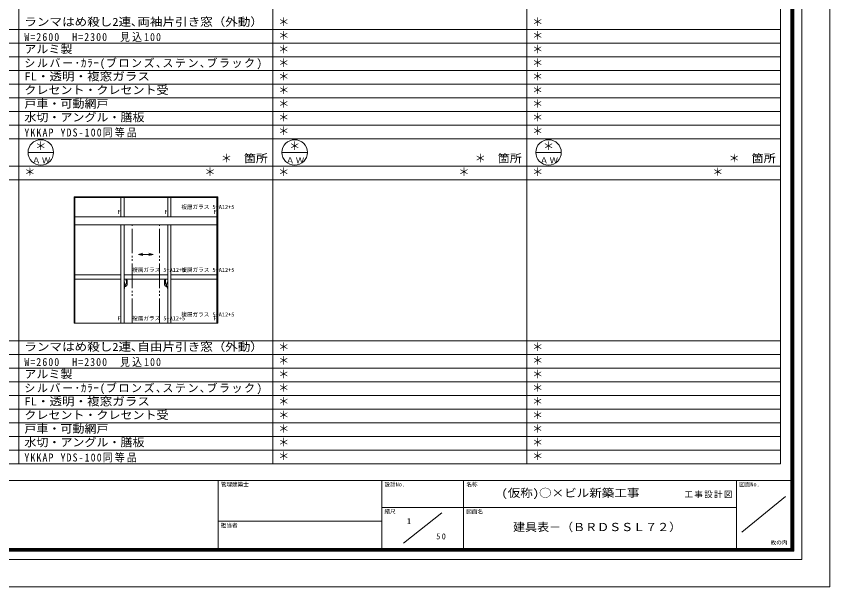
# Model space of a CAD drawing. Units: millimetres, scale not verified. Extents: x -14850 to 14850, y -10500 to 10500.
# Drawn here: x -49 to 14850, y -10500 to -47 of the extents above; entities that cross this region are included whole.
import ezdxf
from ezdxf.enums import TextEntityAlignment as Align

# ---------------------------------------------------------------- set-up
doc = ezdxf.new("R2010")
doc.units = ezdxf.units.MM
doc.header["$LTSCALE"] = 50
doc.linetypes.add('DOUBLE_CHAIN2', pattern=[12.8, 9, -1, 0.6, -0.6, 0.6, -1])
doc.layers.add('0-0_0', color=7, linetype='Continuous')
for name, color, linetype, lineweight in [('0-1_USER1', 7, 'Continuous', 9), ('0-2_YKK_ZWAK', 4, 'Continuous', 9), ('0-3_YKK_11', 3, 'Continuous', 9)]:
    doc.layers.add(name, color=color, linetype=linetype, lineweight=lineweight)
doc.styles.add('ＭＳ ゴシック', font='')
doc.styles.get('ＭＳ ゴシック').set_extended_font_data('MS Gothic')

msp = doc.modelspace()

# ---------------------------------------------------------------- linework, layer by layer
at = {"layer": '0-1_USER1'}
for p, q in [((14850, -10500), (14850, 10500)), ((14340.79, -9999.25), (14340.79, 9987.41)), ((14190.23, -9849.81), (14190.23, 9837.97)), ((14140.04, -9799.06), (14140.04, 9787.22)), ((14152.45, -9812.03), (14152.45, 9799.62)), ((14165.42, -9825), (14165.42, 9812.59)), ((14177.82, -9837.41), (14177.82, 9825.57)), ((0.04, -8247.06), (0.04, 9617.94)), ((4650.04, -8247.06), (4650.04, 9617.94)), ((9300.04, -8247.06), (9300.04, 9617.94)), ((13950.04, -8247.06), (13950.04, 9617.94)), ((-13949.96, -292.06), (13950.04, -292.06)), ((-13949.96, -542.06), (13950.04, -542.06)), ((-13949.96, -792.06), (13950.04, -792.06)), ((-13949.96, -1042.06), (13950.04, -1042.06)), ((-13949.96, -1292.06), (13950.04, -1292.06)), ((-9299.96, -1542.06), (13950.04, -1542.06)), ((-9299.96, -1792.06), (13950.04, -1792.06)), ((-13949.96, -2042.06), (13950.04, -2042.06)), ((-13949.96, -2292.06), (13950.04, -2292.06)), ((166.71, -2542.06), (633.37, -2542.06)), ((4816.71, -2542.06), (5283.37, -2542.06)), ((9466.71, -2542.06), (9933.37, -2542.06)), ((-13949.96, -2792.06), (13950.04, -2792.06)), ((-13949.96, -3042.06), (13950.04, -3042.06)), ((-13949.96, -5997.06), (13950.04, -5997.06)), ((-13949.96, -6247.06), (13950.04, -6247.06)), ((-13949.96, -6497.06), (13950.04, -6497.06)), ((-13949.96, -6747.06), (13950.04, -6747.06)), ((-13949.96, -6997.06), (13950.04, -6997.06)), ((-13949.96, -7247.06), (13950.04, -7247.06)), ((-9299.96, -7497.06), (13950.04, -7497.06)), ((-9299.96, -7747.06), (13950.04, -7747.06)), ((-13949.96, -7997.06), (13950.04, -7997.06)), ((-13949.96, -8247.06), (13950.04, -8247.06)), ((-14190.23, -8550.56), (14190.23, -8550.56)), ((3646.81, -8550.56), (3646.81, -9849.81)), ((6644.55, -8550.56), (6644.55, -9849.81)), ((8143.42, -8550.56), (8143.42, -9849.81)), ((13140.79, -8550.56), (13140.79, -9849.81)), ((14040.23, -8848.87), (13240.61, -9498.5)), ((6644.55, -9049.62), (13140.79, -9049.62)), ((7744.18, -9148.87), (7043.8, -9699.25)), ((6644.55, -9299.44), (3646.81, -9299.44)), ((14165.42, -9825), (-14164.85, -9825)), ((14152.45, -9812.03), (-14152.44, -9812.03)), ((14140.04, -9799.06), (-14140.04, -9799.06)), ((14190.23, -9849.81), (-14190.23, -9849.81)), ((14177.82, -9837.41), (-14177.82, -9837.41)), ((14340.79, -9999.25), (-14340.23, -9999.25)), ((-14850, -10500), (14850, -10500))]:
    msp.add_line(p, q, dxfattribs=at)
for centre in [(400.04, -2542.06), (5050.04, -2542.06), (9700.04, -2542.06)]:
    msp.add_circle(centre, 233.33, dxfattribs=at)
at = {"layer": '0-2_YKK_ZWAK'}
for p, q in [((3640.04, -3354.56), (1010.04, -3354.56)), ((1010.04, -3354.56), (1010.04, -5669.56)), ((3625.04, -3369.56), (1025.04, -3369.56)), ((1865.04, -3369.56), (1025.04, -3369.56)), ((1025.04, -3369.56), (1025.04, -3719.56)), ((1865.04, -3719.56), (1865.04, -3369.56)), ((1865.04, -3369.56), (1865.04, -3719.56)), ((1925.04, -3369.56), (1865.04, -3369.56)), ((2725.04, -3369.56), (1925.04, -3369.56)), ((1925.04, -3719.56), (1925.04, -3369.56)), ((1925.04, -3369.56), (1925.04, -3719.56)), ((2725.04, -3719.56), (2725.04, -3369.56)), ((2725.04, -3369.56), (2725.04, -3719.56)), ((2785.04, -3369.56), (2725.04, -3369.56)), ((3625.04, -3369.56), (2785.04, -3369.56)), ((2785.04, -3719.56), (2785.04, -3369.56)), ((2785.04, -3369.56), (2785.04, -3719.56)), ((3625.04, -3719.56), (3625.04, -3369.56)), ((3625.04, -3719.56), (3625.04, -3369.56)), ((3640.04, -5669.56), (3640.04, -3354.56)), ((1025.04, -3719.56), (1865.04, -3719.56)), ((1865.04, -3719.56), (1925.04, -3719.56)), ((1925.04, -3719.56), (2725.04, -3719.56)), ((2725.04, -3719.56), (2785.04, -3719.56)), ((2785.04, -3719.56), (3625.04, -3719.56)), ((3625.04, -3869.56), (3625.04, -3719.56)), ((1025.04, -3869.56), (1865.04, -3869.56)), ((1865.04, -5669.56), (1865.04, -3869.56)), ((2725.04, -3869.56), (1925.04, -3869.56)), ((1925.04, -5669.56), (1925.04, -3869.56)), ((2725.04, -5669.56), (2725.04, -3869.56)), ((2785.04, -5669.56), (2785.04, -3869.56)), ((3625.04, -3869.56), (2785.04, -3869.56)), ((3625.04, -5669.56), (3625.04, -3869.56)), ((3625.04, -5669.56), (3625.04, -3869.56)), ((2191.71, -4409.56), (2268.98, -4388.86)), ((2458.37, -4409.56), (2191.71, -4409.56)), ((2191.71, -4409.56), (2268.98, -4430.27)), ((2458.37, -4409.56), (2381.1, -4388.86)), ((2458.37, -4409.56), (2381.1, -4430.27)), ((1025.04, -4782.56), (1865.04, -4782.56)), ((1025.04, -4862.56), (1865.04, -4862.56)), ((1925.04, -4782.56), (2725.04, -4782.56)), ((1925.04, -4862.56), (2725.04, -4862.56)), ((3625.04, -4782.56), (2785.04, -4782.56)), ((3625.04, -4862.56), (2785.04, -4862.56)), ((1010.04, -5669.56), (3640.04, -5669.56)), ((1025.04, -5669.56), (3625.04, -5669.56)), ((1865.04, -5669.56), (1025.04, -5669.56)), ((1925.04, -5669.56), (2725.04, -5669.56)), ((2785.04, -5669.56), (3625.04, -5669.56))]:
    msp.add_line(p, q, dxfattribs=at)
at = {"layer": '0-2_YKK_ZWAK', "linetype": 'DOUBLE_CHAIN2'}
for p, q in [((2075.04, -5669.56), (2075.04, -3869.56)), ((2575.04, -5669.56), (2575.04, -3869.56))]:
    msp.add_line(p, q, dxfattribs=at)
at = {"layer": '0-2_YKK_ZWAK'}
for points in [[(1025.04, -3369.56), (1025.04, -3719.56), (1025.04, -3869.56)], [(3625.04, -3719.56), (1025.04, -3719.56), (3625.04, -3719.56)], [(3625.04, -3869.56), (1025.04, -3869.56), (3625.04, -3869.56)], [(1025.04, -3869.56), (1025.04, -5669.56), (1025.04, -3869.56)]]:
    msp.add_lwpolyline(points, dxfattribs=at)
at = {"layer": '0-3_YKK_11'}
for p, q in [((1925.04, -4914.56), (1925.04, -5034.56)), ((1925.04, -4914.56), (1931.04, -4914.56)), ((1935.54, -4932.06), (1931.04, -4914.56)), ((1978.54, -4864.56), (1960.7, -4866.97)), ((2671.54, -4864.56), (2689.38, -4866.97)), ((2714.54, -4932.06), (2719.04, -4914.56)), ((2725.04, -4914.56), (2719.04, -4914.56)), ((2725.04, -4914.56), (2725.04, -5034.56)), ((1925.04, -5034.56), (1931.04, -5034.56)), ((1935.54, -5017.06), (1931.04, -5034.56)), ((1935.54, -4932.06), (1937.54, -4949.56)), ((1935.54, -5017.06), (1937.54, -4999.56)), ((1945.54, -4951.56), (1937.54, -4949.56)), ((1945.54, -4997.56), (1937.54, -4999.56)), ((1945.54, -4951.56), (1945.54, -4999.56)), ((1945.54, -4958.56), (1966.54, -4958.56)), ((1945.54, -4987.56), (1978.54, -4983.56)), ((1947.54, -4999.56), (1945.54, -4999.56)), ((1946.54, -4999.56), (1947.54, -4999.56)), ((1948.54, -4958.56), (1948.54, -4987.2)), ((1957.54, -4986.11), (1957.54, -4989.56)), ((2704.54, -4987.56), (2671.54, -4983.56)), ((2704.54, -4958.56), (2683.54, -4958.56)), ((2692.54, -4986.11), (2692.54, -4989.56)), ((2701.54, -4958.56), (2701.54, -4987.2)), ((2702.54, -4999.56), (2704.54, -4999.56)), ((2703.54, -4999.56), (2702.54, -4999.56)), ((2704.54, -4951.56), (2712.54, -4949.56)), ((2704.54, -4951.56), (2704.54, -4999.56)), ((2704.54, -4997.56), (2712.54, -4999.56)), ((2714.54, -4932.06), (2712.54, -4949.56)), ((2714.54, -5017.06), (2712.54, -4999.56)), ((2714.54, -5017.06), (2719.04, -5034.56)), ((2725.04, -5034.56), (2719.04, -5034.56))]:
    msp.add_line(p, q, dxfattribs=at)
for centre, radius, start, end in [((1702.94, -4929.38), 265.21, 353.68326, 13.61098), ((1538.01, -4924.06), 444.53, 352.30794, 7.69205), ((3112.07, -4924.06), 444.53, 172.30794, 187.69205), ((2947.14, -4929.38), 265.21, 166.38901, 186.31673), ((1947.54, -4989.56), 10, 270, 0), ((2702.54, -4989.56), 10, 180, 270)]:
    msp.add_arc(centre, radius, start, end, dxfattribs=at)

# ---------------------------------------------------------------- texts
at = {"layer": '0-0_0', "style": 'ＭＳ ゴシック'}
for s, width, p in [('ランマはめ殺し2連､両袖片引き窓（外動）', 1.15, (100.04, -267.06)), ('アルミ製', 1.1, (100.04, -767.06)), ('FL・透明・複窓ガラス', 1.15, (100.04, -1267.06)), ('クレセント・クレセント受', 1.1, (100.04, -1517.06)), ('戸車・可動網戸', 1.1, (100.04, -1767.06)), ('水切・アングル・膳板', 1.1, (100.04, -2017.06)), ('ランマはめ殺し2連､自由片引き窓（外動）', 1.15, (100.04, -6222.06)), ('アルミ製', 1.1, (100.04, -6722.06)), ('FL・透明・複窓ガラス', 1.15, (100.04, -7222.06)), ('クレセント・クレセント受', 1.1, (100.04, -7472.06)), ('戸車・可動網戸', 1.1, (100.04, -7722.06)), ('水切・アングル・膳板', 1.1, (100.04, -7972.06))]:
    msp.add_text(s, height=146.6, dxfattribs=dict(at, width=width)).set_placement(p, align=Align.BOTTOM_LEFT)
for p in [(4750.04, -267.06), (9400.04, -267.06), (4750.04, -517.06), (9400.04, -517.06), (4750.04, -767.06), (9400.04, -767.06), (4750.04, -1017.06), (9400.04, -1017.06), (4750.04, -1267.06), (9400.04, -1267.06), (4750.04, -1517.06), (9400.04, -1517.06), (4750.04, -1767.06), (9400.04, -1767.06), (4750.04, -2017.06), (9400.04, -2017.06), (4750.04, -2267.06), (9400.04, -2267.06), (300.04, -2542.06), (300.04, -2542.06), (4950.04, -2542.06), (9600.04, -2542.06), (3700.04, -2767.06), (8350.04, -2767.06), (13000.04, -2767.06), (100.04, -3017.06), (3400.04, -3017.06), (4750.04, -3017.06), (8050.04, -3017.06), (9400.04, -3017.06), (12700.04, -3017.06), (4750.04, -6222.06), (9400.04, -6222.06), (4750.04, -6472.06), (9400.04, -6472.06), (4750.04, -6722.06), (9400.04, -6722.06), (4750.04, -6972.06), (9400.04, -6972.06), (4750.04, -7222.06), (9400.04, -7222.06), (4750.04, -7472.06), (9400.04, -7472.06), (4750.04, -7722.06), (9400.04, -7722.06), (4750.04, -7972.06), (9400.04, -7972.06), (4750.04, -8222.06), (9400.04, -8222.06)]:
    msp.add_text('＊', height=146.6, dxfattribs=at).set_placement(p, align=Align.BOTTOM_LEFT)
at = {"layer": '0-0_0', "char_height": 146.6, "attachment_point": 7, "style": 'ＭＳ ゴシック'}
for s, insert in [('\\T1.22;\\W0.9;W=2600\u3000H=2300\u3000見込100', (100.04, -517.06)), ('\\T1.15;シルバー･ｶﾗｰ(ブロンズ､ステン､ブラック)', (100.04, -1017.06)), ('\\T1.23;\\W0.9;YKKAP\\~YDS-100同等品', (100.04, -2267.06)), ('\\T1.22;\\W0.9;W=2600\u3000H=2300\u3000見込100', (100.04, -6472.06)), ('\\T1.15;シルバー･ｶﾗｰ(ブロンズ､ステン､ブラック)', (100.04, -6972.06)), ('\\T1.23;\\W0.9;YKKAP\\~YDS-100同等品', (100.04, -8222.06))]:
    msp.add_mtext(s, dxfattribs=dict(at, insert=insert))
at = {"layer": '0-1_USER1', "style": 'ＭＳ ゴシック'}
for s, width, p in [('箇所', 1.1, (4120.04, -2767.06)), ('箇所', 1.1, (8770.04, -2767.06)), ('箇所', 1.1, (13420.04, -2767.06)), ('(仮称)○×ビル新築工事', 1.15, (8836.76, -8899.62)), ('建具表－（ＢＲＤＳＳＬ７２）', 1.1, (9050.09, -9524.62))]:
    msp.add_text(s, height=146.6, dxfattribs=dict(at, width=width)).set_placement(p, align=Align.BOTTOM_LEFT)
at = {"layer": '0-1_USER1', "color": 4, "style": 'ＭＳ ゴシック'}
for s, p in [('管理建築士', (3696.81, -8683.68)), ('設計No.', (6694.55, -8683.68)), ('名称', (8193.42, -8683.68)), ('図面No.', (13190.79, -8683.68)), ('縮尺', (6694.55, -9182.74)), ('図面名', (8193.42, -9182.74)), ('担当者', (3696.81, -9432.56)), ('枚の内', (13767.38, -9748.88))]:
    msp.add_text(s, height=73.31, dxfattribs=at).set_placement(p, align=Align.BOTTOM_LEFT)
at = {"layer": '0-1_USER1', "style": 'ＭＳ ゴシック'}
msp.add_text('1', height=110, dxfattribs=at).set_placement((7106.96, -9386.28), align=Align.BOTTOM_LEFT)
at = {"layer": '0-1_USER1', "char_height": 110, "attachment_point": 7, "style": 'ＭＳ ゴシック'}
for s, insert in [('\\T1.17;ＡＷ', (240.04, -2742.06)), ('\\T1.17;ＡＷ', (4890.04, -2742.06)), ('\\T1.17;ＡＷ', (9540.04, -2742.06)), ('\\T1.17;工事設計図', (12190.79, -8874.62)), ('\\T1.36;\\W0.9;50', (7643.84, -9633.46))]:
    msp.add_mtext(s, dxfattribs=dict(at, insert=insert))
at = {"layer": '0-2_YKK_ZWAK', "style": 'ＭＳ ゴシック'}
for s, p in [('複層ガラス 5+A12+5', (2974.24, -3599.56)), ('F', (1803.04, -3689.56)), ('F', (2663.04, -3689.56)), ('F', (3563.04, -3689.56)), ('複層ガラス 5+A12+5', (2074.24, -4752.56)), ('複層ガラス 5+A12+5', (2974.24, -4752.56)), ('複層ガラス 5+A12+5', (2974.24, -5569.56)), ('F', (1803.04, -5639.56)), ('複層ガラス 5+A12+5', (2074.24, -5639.56)), ('F', (3563.04, -5639.56))]:
    msp.add_text(s, height=73.31, dxfattribs=at).set_placement(p, align=Align.BOTTOM_LEFT)

doc.saveas('drawing.dxf')
